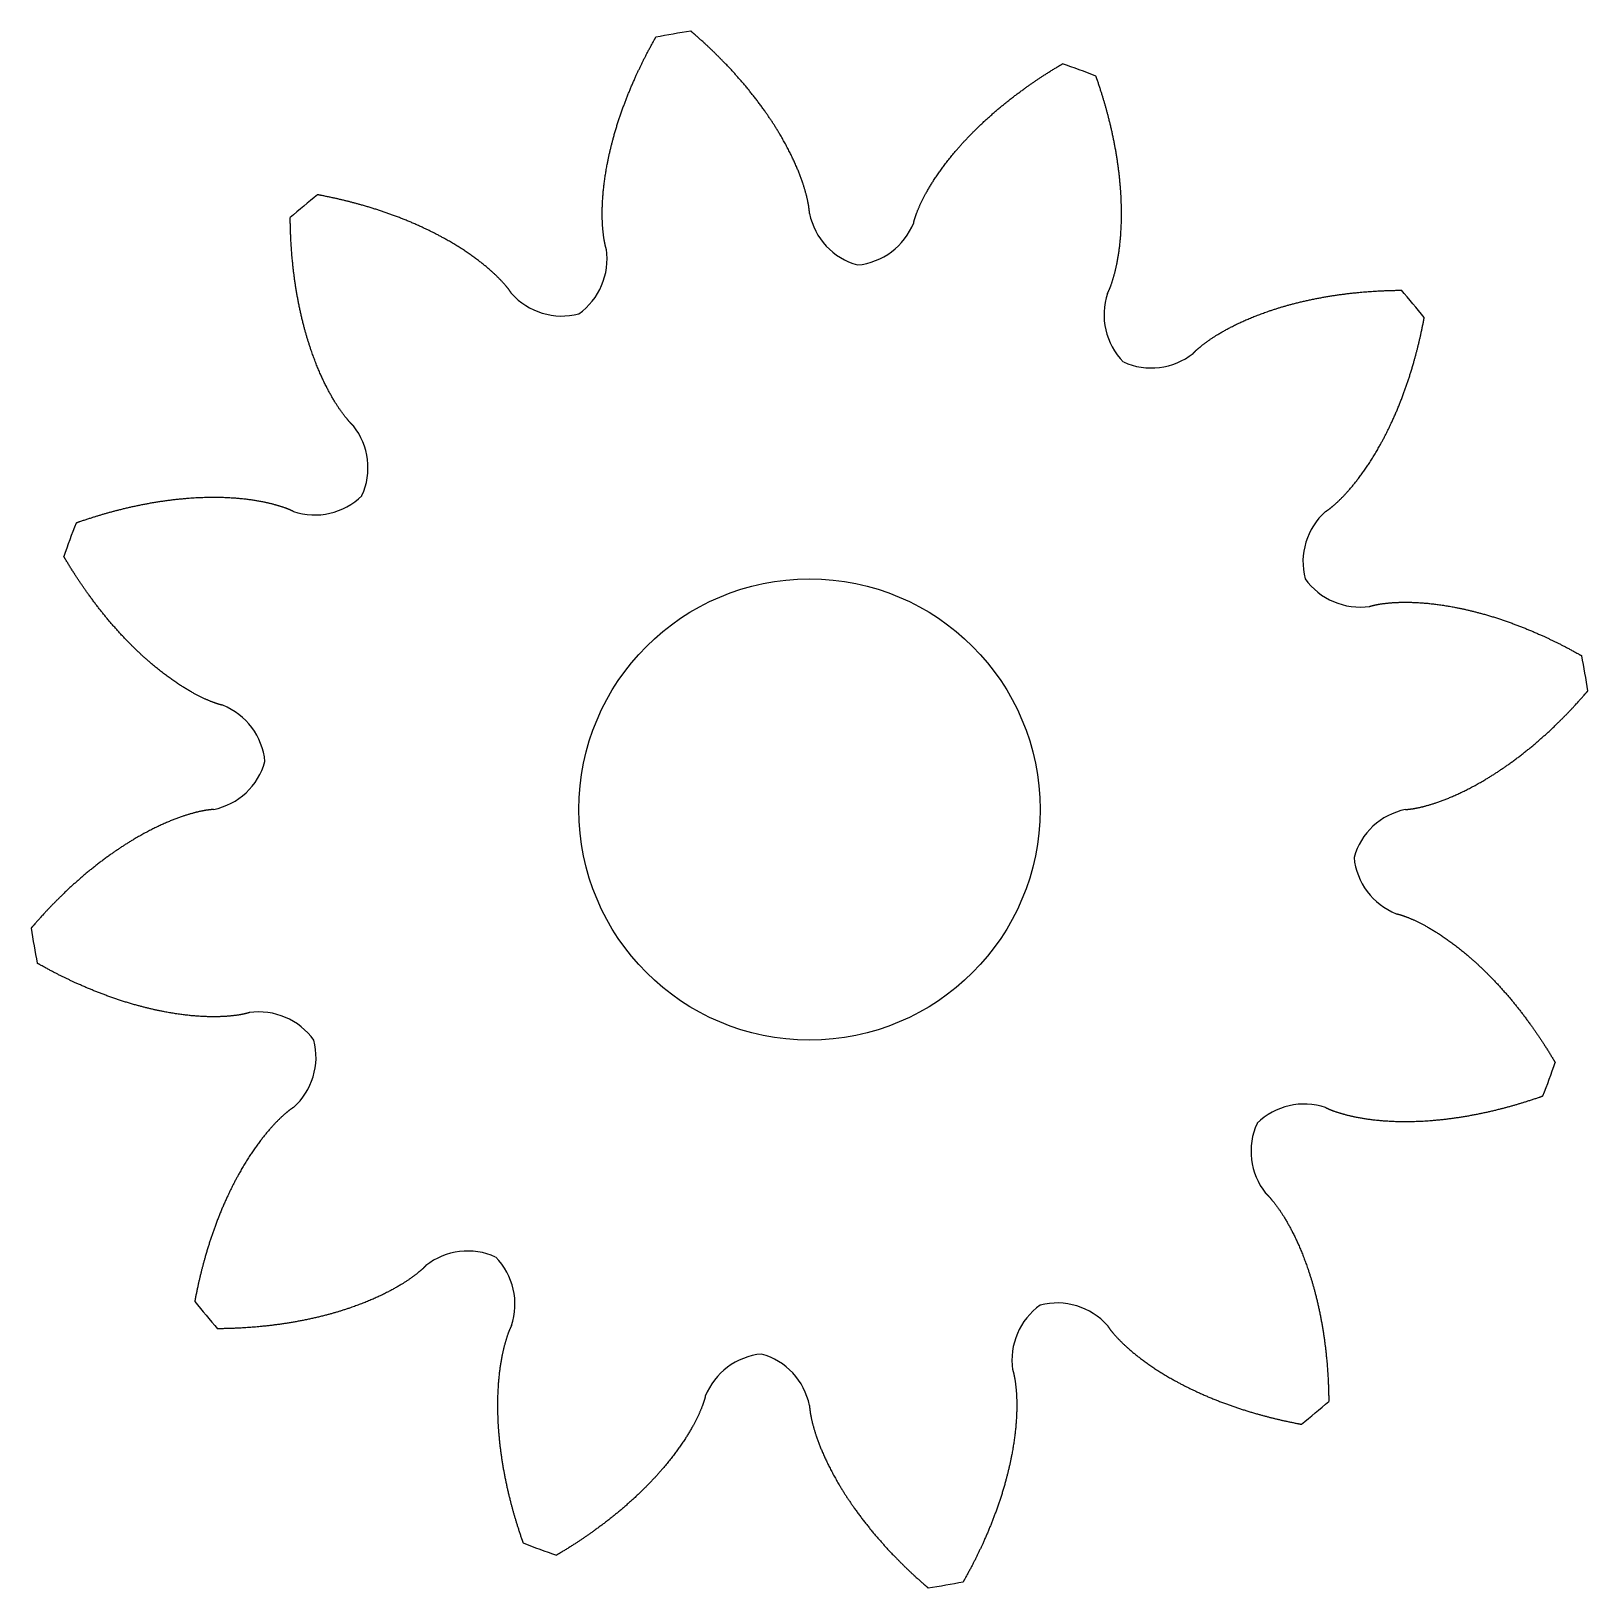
# Model space of a CAD drawing. Header units: millimetres. Extents: x -34.6 to 34.6, y -34.6 to 34.6.
import ezdxf

# ---------------------------------------------------------------- set-up
doc = ezdxf.new("R2010")
doc.units = ezdxf.units.MM

msp = doc.modelspace()

# ---------------------------------------------------------------- linework, layer by layer
at = {"color": 7, "linetype": 'Continuous', "lineweight": 25}
msp.add_circle((0, 0), 10.25, dxfattribs=at)
for centre, radius, start, end in [((0, 0), 35, 98.66834, 101.26106), ((0, 0), 35, 68.66834, 71.26106), ((0, 0), 35, 128.66834, 131.26106), ((2.938, 27.096), 3, 191.68855, 254.43507), ((1.846, 27.192), 3, 275.49433, 338.24085), ((-11.998, 24.472), 3, 305.49433, 8.24085), ((-11.004, 24.935), 3, 221.68855, 284.43507), ((16.092, 21.997), 3, 161.68855, 224.43507), ((0, 0), 35, 38.66834, 41.26106), ((15.195, 22.627), 3, 245.49433, 308.24085), ((-22.627, 15.195), 3, 335.49433, 38.24085), ((-21.997, 16.092), 3, 251.68855, 314.43507), ((24.935, 11.004), 3, 131.68855, 194.43507), ((0, 0), 35, 158.66834, 161.26106), ((24.472, 11.998), 3, 215.49433, 278.24085), ((0, 0), 35, 8.66834, 11.26106), ((-27.192, 1.846), 3, 5.49433, 68.24085), ((-27.096, 2.938), 3, 281.68855, 344.43507), ((27.096, -2.938), 3, 101.68855, 164.43507), ((27.192, -1.846), 3, 185.49433, 248.24085), ((0, 0), 35, 188.66834, 191.26106), ((-24.472, -11.998), 3, 35.49433, 98.24085), ((-24.935, -11.004), 3, 311.68855, 14.43507), ((0, 0), 35, 338.66834, 341.26106), ((21.997, -16.092), 3, 71.68855, 134.43507), ((22.627, -15.195), 3, 155.49433, 218.24085), ((-15.195, -22.627), 3, 65.49433, 128.24085), ((-16.092, -21.997), 3, 341.68855, 44.43507), ((0, 0), 35, 218.66834, 221.26106), ((11.998, -24.472), 3, 125.49433, 188.24085), ((11.004, -24.935), 3, 41.68855, 104.43507), ((-1.846, -27.192), 3, 95.49433, 158.24085), ((-2.938, -27.096), 3, 11.68855, 74.43507), ((0, 0), 35, 308.66834, 311.26106), ((0, 0), 35, 248.66834, 251.26106), ((0, 0), 35, 278.66834, 281.26106)]:
    msp.add_arc(centre, radius, start, end, dxfattribs=at)
for points in [[(0, 26.488), (-0.002, 26.537), (-0.011, 26.672), (-0.049, 26.926), (-0.137, 27.336), (-0.29, 27.848), (-0.533, 28.497), (-0.875, 29.24), (-1.308, 30.031), (-1.973, 31.065), (-2.87, 32.239), (-3.815, 33.27), (-4.652, 34.06), (-5.148, 34.492), (-5.275, 34.6)], [(-9.029, 24.902), (-9.044, 24.948), (-9.081, 25.078), (-9.132, 25.33), (-9.189, 25.745), (-9.22, 26.28), (-9.213, 26.972), (-9.145, 27.787), (-9.006, 28.678), (-8.735, 29.877), (-8.291, 31.287), (-7.754, 32.578), (-7.236, 33.606), (-6.917, 34.181), (-6.835, 34.326)], [(4.632, 26.08), (4.642, 26.128), (4.675, 26.259), (4.756, 26.503), (4.915, 26.89), (5.155, 27.369), (5.507, 27.965), (5.974, 28.637), (6.539, 29.339), (7.374, 30.242), (8.463, 31.241), (9.574, 32.091), (10.536, 32.721), (11.101, 33.06), (11.244, 33.145)], [(13.244, 22.94), (13.267, 22.982), (13.326, 23.104), (13.421, 23.343), (13.549, 23.742), (13.673, 24.262), (13.787, 24.946), (13.863, 25.76), (13.882, 26.662), (13.824, 27.89), (13.634, 29.355), (13.331, 30.72), (13.001, 31.823), (12.787, 32.445), (12.732, 32.602)], [(-13.244, 22.94), (-13.27, 22.981), (-13.346, 23.093), (-13.505, 23.294), (-13.787, 23.605), (-14.175, 23.972), (-14.71, 24.413), (-15.378, 24.886), (-16.148, 25.353), (-17.241, 25.917), (-18.605, 26.485), (-19.939, 26.905), (-21.059, 27.17), (-21.705, 27.297), (-21.868, 27.327)], [(-20.27, 17.051), (-20.306, 17.084), (-20.404, 17.178), (-20.574, 17.37), (-20.83, 17.702), (-21.124, 18.149), (-21.465, 18.752), (-21.813, 19.492), (-22.139, 20.333), (-22.503, 21.507), (-22.824, 22.95), (-23.004, 24.336), (-23.069, 25.485), (-23.081, 26.144), (-23.082, 26.31)], [(17.051, 20.27), (17.084, 20.306), (17.178, 20.404), (17.37, 20.574), (17.702, 20.83), (18.149, 21.124), (18.752, 21.465), (19.492, 21.813), (20.333, 22.139), (21.507, 22.503), (22.95, 22.824), (24.336, 23.004), (25.485, 23.069), (26.144, 23.081), (26.31, 23.082)], [(22.94, 13.244), (22.981, 13.27), (23.093, 13.346), (23.294, 13.505), (23.605, 13.787), (23.972, 14.175), (24.413, 14.71), (24.886, 15.378), (25.353, 16.148), (25.917, 17.241), (26.485, 18.605), (26.905, 19.939), (27.17, 21.059), (27.297, 21.705), (27.327, 21.868)], [(-22.94, 13.244), (-22.982, 13.267), (-23.104, 13.326), (-23.343, 13.421), (-23.742, 13.549), (-24.262, 13.673), (-24.946, 13.787), (-25.76, 13.863), (-26.662, 13.882), (-27.89, 13.824), (-29.355, 13.634), (-30.72, 13.331), (-31.823, 13.001), (-32.445, 12.787), (-32.602, 12.732)], [(-26.08, 4.632), (-26.128, 4.642), (-26.259, 4.675), (-26.503, 4.756), (-26.89, 4.915), (-27.369, 5.155), (-27.965, 5.507), (-28.637, 5.974), (-29.339, 6.539), (-30.242, 7.374), (-31.241, 8.463), (-32.091, 9.574), (-32.721, 10.536), (-33.06, 11.101), (-33.145, 11.244)], [(24.902, 9.029), (24.948, 9.044), (25.078, 9.081), (25.33, 9.132), (25.745, 9.189), (26.28, 9.22), (26.972, 9.213), (27.787, 9.145), (28.678, 9.006), (29.877, 8.735), (31.287, 8.291), (32.578, 7.754), (33.606, 7.236), (34.181, 6.917), (34.326, 6.835)], [(26.488, 0), (26.537, 0.002), (26.672, 0.011), (26.926, 0.049), (27.336, 0.137), (27.848, 0.29), (28.497, 0.533), (29.24, 0.875), (30.031, 1.308), (31.065, 1.973), (32.239, 2.87), (33.27, 3.815), (34.06, 4.652), (34.492, 5.148), (34.6, 5.275)], [(-26.488, 0), (-26.537, -0.002), (-26.672, -0.011), (-26.926, -0.049), (-27.336, -0.137), (-27.848, -0.29), (-28.497, -0.533), (-29.24, -0.875), (-30.031, -1.308), (-31.065, -1.973), (-32.239, -2.87), (-33.27, -3.815), (-34.06, -4.652), (-34.492, -5.148), (-34.6, -5.275)], [(26.08, -4.632), (26.128, -4.642), (26.259, -4.675), (26.503, -4.756), (26.89, -4.915), (27.369, -5.155), (27.965, -5.507), (28.637, -5.974), (29.339, -6.539), (30.242, -7.374), (31.241, -8.463), (32.091, -9.574), (32.721, -10.536), (33.06, -11.101), (33.145, -11.244)], [(-24.902, -9.029), (-24.948, -9.044), (-25.078, -9.081), (-25.33, -9.132), (-25.745, -9.189), (-26.28, -9.22), (-26.972, -9.213), (-27.787, -9.145), (-28.678, -9.006), (-29.877, -8.735), (-31.287, -8.291), (-32.578, -7.754), (-33.606, -7.236), (-34.181, -6.917), (-34.326, -6.835)], [(22.94, -13.244), (22.982, -13.267), (23.104, -13.326), (23.343, -13.421), (23.742, -13.549), (24.262, -13.673), (24.946, -13.787), (25.76, -13.863), (26.662, -13.882), (27.89, -13.824), (29.355, -13.634), (30.72, -13.331), (31.823, -13.001), (32.445, -12.787), (32.602, -12.732)], [(-22.94, -13.244), (-22.981, -13.27), (-23.093, -13.346), (-23.294, -13.505), (-23.605, -13.787), (-23.972, -14.175), (-24.413, -14.71), (-24.886, -15.378), (-25.353, -16.148), (-25.917, -17.241), (-26.485, -18.605), (-26.905, -19.939), (-27.17, -21.059), (-27.297, -21.705), (-27.327, -21.868)], [(20.27, -17.051), (20.306, -17.084), (20.404, -17.178), (20.574, -17.37), (20.83, -17.702), (21.124, -18.149), (21.465, -18.752), (21.813, -19.492), (22.139, -20.333), (22.503, -21.507), (22.824, -22.95), (23.004, -24.336), (23.069, -25.485), (23.081, -26.144), (23.082, -26.31)], [(-17.051, -20.27), (-17.084, -20.306), (-17.178, -20.404), (-17.37, -20.574), (-17.702, -20.83), (-18.149, -21.124), (-18.752, -21.465), (-19.492, -21.813), (-20.333, -22.139), (-21.507, -22.503), (-22.95, -22.824), (-24.336, -23.004), (-25.485, -23.069), (-26.144, -23.081), (-26.31, -23.082)], [(-13.244, -22.94), (-13.267, -22.982), (-13.326, -23.104), (-13.421, -23.343), (-13.549, -23.742), (-13.673, -24.262), (-13.787, -24.946), (-13.863, -25.76), (-13.882, -26.662), (-13.824, -27.89), (-13.634, -29.355), (-13.331, -30.72), (-13.001, -31.823), (-12.787, -32.445), (-12.732, -32.602)], [(13.244, -22.94), (13.27, -22.981), (13.346, -23.093), (13.505, -23.294), (13.787, -23.605), (14.175, -23.972), (14.71, -24.413), (15.378, -24.886), (16.148, -25.353), (17.241, -25.917), (18.605, -26.485), (19.939, -26.905), (21.059, -27.17), (21.705, -27.297), (21.868, -27.327)], [(9.029, -24.902), (9.044, -24.948), (9.081, -25.078), (9.132, -25.33), (9.189, -25.745), (9.22, -26.28), (9.213, -26.972), (9.145, -27.787), (9.006, -28.678), (8.735, -29.877), (8.291, -31.287), (7.754, -32.578), (7.236, -33.606), (6.917, -34.181), (6.835, -34.326)], [(-4.632, -26.08), (-4.642, -26.128), (-4.675, -26.259), (-4.756, -26.503), (-4.915, -26.89), (-5.155, -27.369), (-5.507, -27.965), (-5.974, -28.637), (-6.539, -29.339), (-7.374, -30.242), (-8.463, -31.241), (-9.574, -32.091), (-10.536, -32.721), (-11.101, -33.06), (-11.244, -33.145)], [(0, -26.488), (0.002, -26.537), (0.011, -26.672), (0.049, -26.926), (0.137, -27.336), (0.29, -27.848), (0.533, -28.497), (0.875, -29.24), (1.308, -30.031), (1.973, -31.065), (2.87, -32.239), (3.815, -33.27), (4.652, -34.06), (5.148, -34.492), (5.275, -34.6)]]:
    msp.add_open_spline(points, degree=4, knots=[0, 0, 0, 0, 0, 0.0053767, 0.0150837, 0.0285318, 0.0466101, 0.0648548, 0.0921105, 0.1194762, 0.1468425, 0.201575, 0.2563073, 0.2748264, 0.2748264, 0.2748264, 0.2748264, 0.2748264], dxfattribs=at)

doc.saveas('drawing.dxf')
